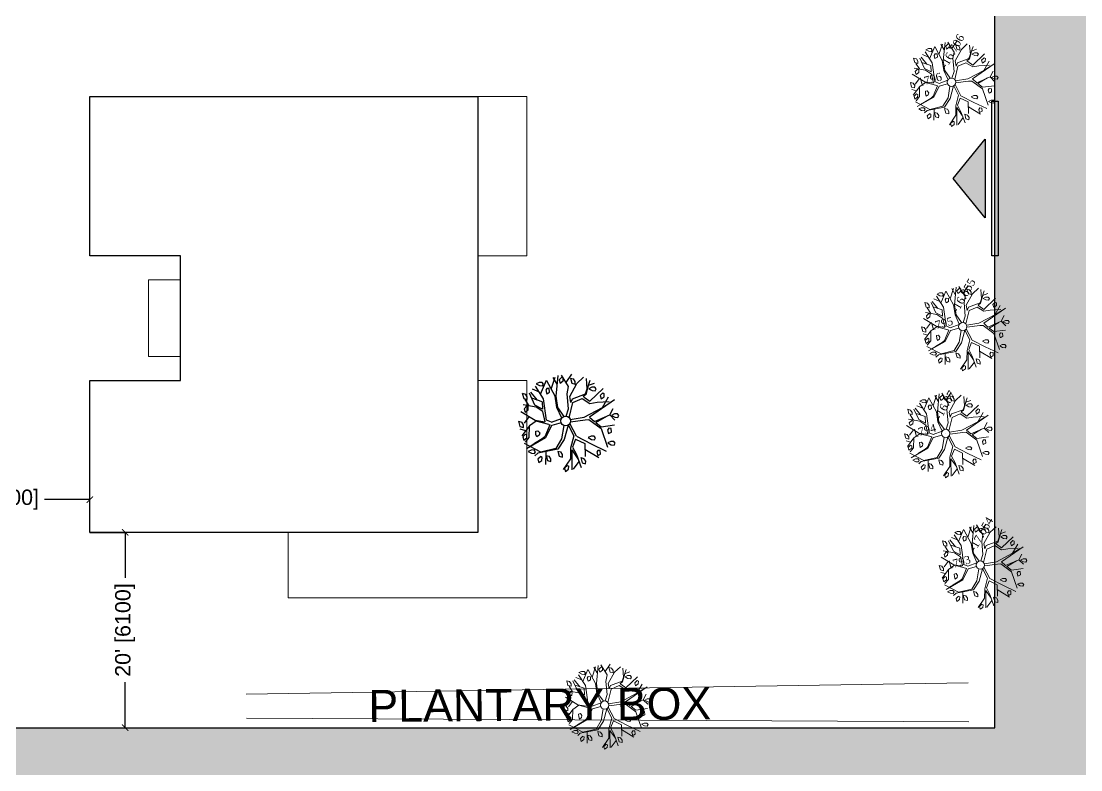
# Model space of a CAD drawing. Header units: millimetres. Extents: x -176651 to 388869, y -469666 to 486614.
# Drawn here: x 177069 to 210177, y 118185 to 141572 of the extents above; entities that cross this region are included whole.
import ezdxf
from ezdxf.enums import TextEntityAlignment as Align

# ---------------------------------------------------------------- set-up
doc = ezdxf.new("R2010")
doc.units = ezdxf.units.MM
doc.header["$PDMODE"] = 35
doc.header["$PDSIZE"] = 0.1
doc.linetypes.add('HIDDEN', pattern=[9.525, 6.35, -3.175])
doc.layers.get('Defpoints').update_dxf_attribs({"color": 252})
doc.layers.add('A- FURNITURE', color=252, linetype='Continuous', lineweight=0)
for name, color, linetype in [('ad-Dimension', 8, 'Continuous'), ('ad-Entrance Point', 4, 'Continuous'), ('ad-Plinth', 8, 'Continuous'), ('ad-Plot Boundary', 8, 'Continuous'), ('ad-Road', 8, 'Continuous'), ('ad-Road Hatch', 8, 'Continuous'), ('ad-Verandah', 8, 'Continuous'), ('CAY', 94, 'Continuous'), ('Points', 7, 'Continuous'), ('Points-ELV', 6, 'Continuous'), ('Points-NUM', 4, 'Continuous'), ('Points-TXT', 3, 'Continuous')]:
    doc.layers.add(name, color=color, linetype=linetype)
doc.styles.add('ROMANS', font='times.ttf')
doc.styles.get("Standard").update_dxf_attribs({"font": 'arial.ttf'})
doc.dimstyles.new('Copy of A-100-DIM-INT (MM-FT)', dxfattribs={"dimscale": 500, "dimtxt": 2.4, "dimasz": 1, "dimexe": 0, "dimexo": 0, "dimgap": 1, "dimtad": 0, "dimdec": 0, "dimlfac": 0.03937, "dimdsep": 46, "dimlunit": 3, "dimtxsty": 'Standard', "dimblk": 'ARCHTICK', "dimcen": 0.025, "dimclrd": 256, "dimclre": 256, "dimclrt": 256, "dimazin": 2, "dimtfac": 1, "dimtdec": 0, "dimtix": 1, "dimtmove": 2, "dimatfit": 3, "dimldrblk": 'ARCHTICK', "dimfxl": 1, "dimtolj": 1, "dimtzin": 0, "dimarcsym": 0})

# ---------------------------------------------------------------- blocks, each defined once
blk = doc.blocks.new('A$C4fb60e89')
at = {"layer": 'ad-Road Hatch', "ltscale": 5, "transparency": 33554687}
h = blk.add_hatch(dxfattribs=at)
h.set_pattern_fill('AR-HBONE', color=256, scale=15)
h.set_pattern_definition([(45, (-193247.7, -428758.8), (0, 2155.2615), [4572, -1524]), (135, (-192170.1, -427681.1), (2e-13, 2155.2615), [4572, -1524])])
h.paths.add_polyline_path([(175594, -250241), (169178, -249341), (167473, -249057), (167473, -138694), (101313, -138694), (101313, -199954), (101308, -237995), (101040, -268291), (101008, -280968), (101066, -293684), (101243, -311127), (100910, -319344), (100949, -333937), (100669, -366960), (100727, -390983), (100669, -404586), (100538, -420418), (100467, -428759), (92426, -427265), (92163, -427209), (92163, -321454), (24803, -321454), (24803, -412961), (15653, -411029), (15654, -321452), (-19535, -321452), (-34427, -319477), (-65207, -315395), (-171770, -301268), (-185854, -298333), (-193248, -296832), (-193244, -292908), (-191914, -285219), (-191839, -284679), (-183397, -286393), (-169723, -289243), (-53141, -304698), (-18730, -309262), (15653, -309262), (15653, 703), (24803, 1115), (24803, -129544), (92163, -129544), (92163, 15133), (101313, 17713), (101313, -129544), (167473, -129544), (167473, 35552), (175738, 37855), (175849, 28595), (175836, 25947), (175777, 14040), (175855, 2316), (175660, -18036), (175731, -34039), (175718, -46839), (175673, -63402), (175816, -82072), (175542, -106356), (175490, -124641), (175575, -145019), (175731, -168892), (175797, -181269), (175797, -192667), (175744, -208200), (175829, -223277), (175888, -234871)])
h.paths.add_polyline_path([(24803, -309264), (92163, -309264), (92163, -138694), (24803, -138694)], flags=16)
at = {"layer": 'ad-Road', "ltscale": 5}
blk.add_lwpolyline([(-183397, -286393), (-169723, -289243), (-53141, -304698), (-18730, -309262), (15653, -309262), (15653, 703)], dxfattribs=at)
blk = doc.blocks.new('zw$A88E')
at = {"layer": 'ad-Plot Boundary', "ltscale": 5}
blk.add_lwpolyline([(-194468, -347117), (-160084, -347117), (-160084, -314067), (-194444, -314067)], close=True, dxfattribs=at)
blk = doc.blocks.new('_ArchTick')
at = {"color": 0, "linetype": 'ByBlock', "const_width": 0.15}
blk.add_lwpolyline([(-0.5, -0.5), (0.5, 0.5)], dxfattribs=at)
blk = doc.blocks.new('*D16')
at = {"layer": 'ad-Dimension', "lineweight": -2, "transparency": 16777216}
for p, q in [((0, 0), (1103, 0)), ((1103, 0), (1103, -1419)), ((1103, -6100), (1103, -4681)), ((0, -6100), (1103, -6100))]:
    blk.add_line(p, q, dxfattribs=at)
at = {"layer": 'Defpoints', "color": 0, "ltscale": 5, "transparency": 16777216}
for p in [(0, 0), (0, -6100), (1103, -6100)]:
    blk.add_point(p, dxfattribs=at)
at = {"layer": 'ad-Dimension', "lineweight": -2, "ltscale": 5, "transparency": 16777216, "xscale": 200, "yscale": 200, "zscale": 200}
for p, rotation in [((1103, 0), 90), ((1103, -6100), 270)]:
    blk.add_blockref('_ArchTick', p, dxfattribs=dict(at, rotation=rotation))
at = {"layer": 'ad-Dimension', "ltscale": 5, "transparency": 16777216, "insert": (1103, -3050), "char_height": 480, "attachment_point": 5, "rotation": 90}
blk.add_mtext("\\A1;20' [6100]", dxfattribs=at)
blk = doc.blocks.new('*D17')
at = {"layer": 'ad-Dimension', "linetype": 'HIDDEN', "lineweight": -2, "transparency": 16777216}
blk.add_line((-6100, -6), (-6100, 1026), dxfattribs=at)
at = {"layer": 'ad-Dimension', "lineweight": -2, "transparency": 16777216}
for p, q in [((-6100, 1026), (-4681, 1026)), ((0, 1026), (-1419, 1026)), ((0, 0), (0, 1026))]:
    blk.add_line(p, q, dxfattribs=at)
at = {"layer": 'Defpoints', "color": 0, "ltscale": 5, "transparency": 16777216}
for p in [(-6100, 1026), (-6100, -6), (0, 0)]:
    blk.add_point(p, dxfattribs=at)
at = {"layer": 'ad-Dimension', "lineweight": -2, "ltscale": 5, "transparency": 16777216, "xscale": 200, "yscale": 200, "zscale": 200, "rotation": 180}
blk.add_blockref('_ArchTick', (-6100, 1026), dxfattribs=at)
at = {"layer": 'ad-Dimension', "lineweight": -2, "ltscale": 5, "transparency": 16777216, "xscale": 200, "yscale": 200, "zscale": 200}
blk.add_blockref('_ArchTick', (0, 1026), dxfattribs=at)
at = {"layer": 'ad-Dimension', "ltscale": 5, "transparency": 16777216, "insert": (-3050, 1026), "char_height": 480, "attachment_point": 5}
blk.add_mtext("\\A1;20' [6100]", dxfattribs=at)
blk = doc.blocks.new('ERFWEF')
at = {"color": 219, "linetype": 'Continuous', "true_color": 0x642165}
for p, q in [((260796.013, 1945739.602), (260796.202, 1945739.889)), ((260796.09, 1945739.382), (260796.294, 1945739.908)), ((260796.204, 1945739.695), (260796.149, 1945739.895)), ((260796.487, 1945739.548), (260796.379, 1945739.903)), ((260795.22, 1945739.7), (260795.218, 1945739.554)), ((260795.218, 1945739.554), (260795.303, 1945739.505)), ((260795.22, 1945739.7), (260795.296, 1945739.656)), ((260795.324, 1945739.573), (260795.296, 1945739.656)), ((260795.303, 1945739.505), (260795.324, 1945739.573)), ((260795.465, 1945739.298), (260795.405, 1945739.649)), ((260795.567, 1945739.414), (260795.45, 1945739.67)), ((260795.678, 1945739.608), (260795.52, 1945739.734)), ((260795.743, 1945739.406), (260795.621, 1945739.793)), ((260795.741, 1945739.867), (260795.655, 1945739.85)), ((260795.655, 1945739.85), (260795.728, 1945739.781)), ((260795.695, 1945739.551), (260795.948, 1945739.873)), ((260795.728, 1945739.781), (260795.805, 1945739.749)), ((260795.823, 1945739.846), (260795.741, 1945739.867)), ((260795.805, 1945739.749), (260795.848, 1945739.791)), ((260795.848, 1945739.791), (260795.823, 1945739.846)), ((260795.901, 1945739.654), (260795.857, 1945739.612)), ((260795.857, 1945739.612), (260795.859, 1945739.517)), ((260795.963, 1945739.631), (260795.901, 1945739.654)), ((260795.945, 1945739.534), (260795.963, 1945739.631)), ((260796.061, 1945739.39), (260795.955, 1945739.855)), ((260796.378, 1945739.844), (260796.284, 1945739.793)), ((260796.284, 1945739.793), (260796.286, 1945739.698)), ((260796.286, 1945739.698), (260796.383, 1945739.735)), ((260796.378, 1945739.844), (260796.41, 1945739.814)), ((260796.383, 1945739.735), (260796.41, 1945739.814)), ((260796.447, 1945739.279), (260796.731, 1945739.57)), ((260796.45, 1945739.671), (260796.665, 1945739.854)), ((260796.597, 1945739.758), (260796.596, 1945739.612)), ((260796.596, 1945739.612), (260796.68, 1945739.563)), ((260796.597, 1945739.758), (260796.674, 1945739.714)), ((260796.701, 1945739.631), (260796.674, 1945739.714)), ((260796.68, 1945739.563), (260796.701, 1945739.631)), ((260796.731, 1945739.57), (260796.95, 1945739.689)), ((260796.884, 1945739.235), (260797.107, 1945739.562)), ((260796.96, 1945739.347), (260797.014, 1945739.629)), ((260795.361, 1945738.89), (260795.044, 1945739.227)), ((260795.249, 1945739.334), (260795.155, 1945739.283)), ((260795.155, 1945739.283), (260795.157, 1945739.188)), ((260795.157, 1945739.188), (260795.254, 1945739.225)), ((260795.482, 1945739.241), (260795.158, 1945739.395)), ((260795.307, 1945739.324), (260795.246, 1945739.519)), ((260795.249, 1945739.334), (260795.281, 1945739.303)), ((260795.254, 1945739.225), (260795.281, 1945739.303)), ((260795.679, 1945739.339), (260795.436, 1945739.503)), ((260795.638, 1945739.139), (260795.465, 1945739.298)), ((260795.632, 1945739.072), (260795.482, 1945739.241)), ((260795.679, 1945739.339), (260795.638, 1945739.139)), ((260795.667, 1945738.818), (260795.743, 1945739.406)), ((260795.859, 1945739.517), (260795.879, 1945739.519)), ((260795.879, 1945739.519), (260795.945, 1945739.534)), ((260796.028, 1945739.079), (260796.061, 1945739.39)), ((260796.057, 1945739.07), (260796.09, 1945739.382)), ((260796.328, 1945738.961), (260796.398, 1945739.366)), ((260796.398, 1945739.366), (260796.487, 1945739.548)), ((260796.432, 1945739.111), (260796.447, 1945739.279)), ((260796.5, 1945739.201), (260796.884, 1945739.235)), ((260796.803, 1945739.185), (260796.895, 1945739.22)), ((260796.895, 1945739.22), (260797.022, 1945739.435)), ((260796.945, 1945739.007), (260797.386, 1945739.246)), ((260797.094, 1945739.363), (260797.008, 1945739.345)), ((260797.008, 1945739.345), (260797.082, 1945739.276)), ((260797.019, 1945739.438), (260797.193, 1945739.454)), ((260797.082, 1945739.276), (260797.158, 1945739.245)), ((260797.177, 1945739.341), (260797.094, 1945739.363)), ((260797.158, 1945739.245), (260797.202, 1945739.287)), ((260797.202, 1945739.287), (260797.177, 1945739.341)), ((260794.921, 1945738.99), (260794.919, 1945738.843)), ((260794.921, 1945738.99), (260794.997, 1945738.945)), ((260795.025, 1945738.862), (260794.997, 1945738.945)), ((260795.226, 1945739.033), (260795.055, 1945738.904)), ((260795.611, 1945738.78), (260795.361, 1945738.89)), ((260795.616, 1945738.789), (260795.632, 1945739.072)), ((260796.08, 1945738.763), (260796.028, 1945739.079)), ((260796.159, 1945738.792), (260796.057, 1945739.07)), ((260796.212, 1945738.783), (260796.328, 1945738.961)), ((260796.283, 1945738.715), (260796.487, 1945739.091)), ((260796.432, 1945739.111), (260796.5, 1945739.201)), ((260796.487, 1945739.091), (260796.759, 1945739.133)), ((260796.759, 1945739.133), (260796.93, 1945738.949)), ((260796.822, 1945739.159), (260796.803, 1945739.185)), ((260796.824, 1945739.158), (260796.945, 1945739.007)), ((260796.93, 1945738.949), (260797.126, 1945738.929)), ((260797.126, 1945738.929), (260797.447, 1945738.863)), ((260797.232, 1945738.752), (260797.469, 1945738.989)), ((260797.347, 1945739.134), (260797.253, 1945739.083)), ((260797.253, 1945739.083), (260797.255, 1945738.988)), ((260797.255, 1945738.988), (260797.352, 1945739.025)), ((260797.347, 1945739.134), (260797.379, 1945739.103)), ((260797.352, 1945739.025), (260797.379, 1945739.103)), ((260795.171, 1945738.79), (260794.902, 1945738.583)), ((260795.04, 1945738.69), (260794.909, 1945738.766)), ((260794.919, 1945738.843), (260795.004, 1945738.794)), ((260795.012, 1945738.6), (260794.919, 1945738.549)), ((260795.004, 1945738.794), (260795.025, 1945738.862)), ((260795.012, 1945738.6), (260795.044, 1945738.57)), ((260795.018, 1945738.492), (260795.044, 1945738.57)), ((260795.165, 1945738.788), (260795.08, 1945738.491)), ((260795.381, 1945738.867), (260795.171, 1945738.79)), ((260795.284, 1945738.521), (260795.302, 1945738.604)), ((260795.302, 1945738.604), (260795.36, 1945738.602)), ((260795.36, 1945738.602), (260795.392, 1945738.531)), ((260795.691, 1945738.687), (260795.381, 1945738.867)), ((260795.717, 1945738.672), (260795.498, 1945738.394)), ((260795.763, 1945738.646), (260795.509, 1945738.36)), ((260795.78, 1945738.729), (260795.667, 1945738.818)), ((260795.691, 1945738.688), (260795.717, 1945738.672)), ((260795.763, 1945738.645), (260795.764, 1945738.644)), ((260796.033, 1945738.646), (260795.764, 1945738.644)), ((260795.78, 1945738.729), (260796.074, 1945738.757)), ((260796.084, 1945738.557), (260795.931, 1945738.22)), ((260796.336, 1945738.18), (260796.252, 1945738.566)), ((260796.282, 1945738.608), (260796.687, 1945738.554)), ((260796.294, 1945738.669), (260796.68, 1945738.628)), ((260796.68, 1945738.628), (260797.232, 1945738.752)), ((260797.6, 1945738.867), (260796.824, 1945738.591)), ((260796.824, 1945738.591), (260796.92, 1945738.442)), ((260797.232, 1945738.752), (260797.495, 1945738.834)), ((260797.371, 1945738.507), (260797.505, 1945738.652)), ((260794.919, 1945738.549), (260794.92, 1945738.454)), ((260794.92, 1945738.454), (260795.018, 1945738.492)), ((260795.286, 1945738.021), (260794.921, 1945738.361)), ((260795.509, 1945738.36), (260794.929, 1945738.21)), ((260795.08, 1945738.491), (260794.942, 1945738.396)), ((260795.19, 1945738.286), (260795.048, 1945738.245)), ((260795.418, 1945738.354), (260795.185, 1945738.286)), ((260795.285, 1945738.447), (260795.284, 1945738.521)), ((260795.361, 1945738.476), (260795.285, 1945738.447)), ((260795.392, 1945738.531), (260795.361, 1945738.476)), ((260795.498, 1945738.394), (260795.418, 1945738.354)), ((260796.197, 1945738.535), (260795.993, 1945738.184)), ((260796.203, 1945738.537), (260796.272, 1945738.209)), ((260796.687, 1945738.554), (260796.789, 1945738.53)), ((260796.789, 1945738.53), (260797.047, 1945738.204)), ((260796.92, 1945738.442), (260797.371, 1945738.507)), ((260796.947, 1945738.403), (260797.284, 1945738.495)), ((260796.947, 1945738.403), (260797.06, 1945738.255)), ((260797.06, 1945738.255), (260797.428, 1945738.205)), ((260797.371, 1945738.507), (260797.469, 1945738.334)), ((260797.5, 1945738.497), (260797.414, 1945738.48)), ((260797.414, 1945738.48), (260797.488, 1945738.411)), ((260797.488, 1945738.411), (260797.564, 1945738.379)), ((260797.582, 1945738.476), (260797.5, 1945738.497)), ((260797.564, 1945738.379), (260797.607, 1945738.421)), ((260797.607, 1945738.421), (260797.582, 1945738.476)), ((260795.042, 1945738.142), (260794.956, 1945738.125)), ((260794.956, 1945738.125), (260795.03, 1945738.056)), ((260795.03, 1945738.056), (260795.106, 1945738.025)), ((260795.124, 1945738.121), (260795.042, 1945738.142)), ((260795.199, 1945738.013), (260795.103, 1945737.963)), ((260795.106, 1945738.025), (260795.149, 1945738.067)), ((260795.149, 1945738.067), (260795.124, 1945738.121)), ((260795.239, 1945737.894), (260795.155, 1945737.849)), ((260795.754, 1945737.971), (260795.199, 1945738.013)), ((260795.281, 1945737.87), (260795.244, 1945737.904)), ((260795.709, 1945738.009), (260795.286, 1945738.021)), ((260795.418, 1945737.991), (260795.324, 1945737.659)), ((260795.401, 1945737.894), (260795.399, 1945737.747)), ((260795.401, 1945737.894), (260795.477, 1945737.849)), ((260795.931, 1945738.22), (260795.709, 1945738.009)), ((260795.741, 1945737.924), (260795.739, 1945737.778)), ((260795.741, 1945737.924), (260795.817, 1945737.88)), ((260795.993, 1945738.184), (260795.754, 1945737.971)), ((260796.099, 1945737.911), (260796.019, 1945737.63)), ((260796.272, 1945738.209), (260796.099, 1945737.911)), ((260796.298, 1945738.112), (260796.157, 1945737.925)), ((260796.157, 1945737.925), (260796.206, 1945737.697)), ((260796.298, 1945738.112), (260796.508, 1945737.932)), ((260796.336, 1945738.18), (260796.672, 1945737.872)), ((260796.508, 1945737.932), (260796.422, 1945737.584)), ((260796.726, 1945738.076), (260796.64, 1945738.059)), ((260796.64, 1945738.059), (260796.713, 1945737.989)), ((260796.713, 1945737.989), (260796.79, 1945737.958)), ((260796.808, 1945738.055), (260796.726, 1945738.076)), ((260796.79, 1945737.958), (260796.833, 1945738)), ((260796.833, 1945738), (260796.808, 1945738.055)), ((260797.047, 1945738.204), (260797.083, 1945737.668)), ((260797.248, 1945738.161), (260797.205, 1945738.119)), ((260797.205, 1945738.119), (260797.207, 1945738.024)), ((260797.207, 1945738.024), (260797.227, 1945738.026)), ((260797.227, 1945738.026), (260797.292, 1945738.042)), ((260797.311, 1945738.138), (260797.248, 1945738.161)), ((260797.292, 1945738.042), (260797.311, 1945738.138)), ((260795.155, 1945737.849), (260795.157, 1945737.754)), ((260795.157, 1945737.754), (260795.254, 1945737.791)), ((260795.254, 1945737.791), (260795.281, 1945737.87)), ((260795.399, 1945737.747), (260795.484, 1945737.698)), ((260795.505, 1945737.766), (260795.477, 1945737.849)), ((260795.484, 1945737.698), (260795.505, 1945737.766)), ((260795.739, 1945737.778), (260795.824, 1945737.729)), ((260796.019, 1945737.63), (260795.752, 1945737.399)), ((260795.844, 1945737.797), (260795.817, 1945737.88)), ((260795.824, 1945737.729), (260795.844, 1945737.797)), ((260796.116, 1945737.855), (260795.975, 1945737.328)), ((260796.116, 1945737.855), (260796.217, 1945737.574)), ((260796.206, 1945737.697), (260796.239, 1945737.326)), ((260796.301, 1945737.586), (260796.299, 1945737.439)), ((260796.301, 1945737.586), (260796.377, 1945737.541)), ((260796.471, 1945737.782), (260796.779, 1945737.458)), ((260796.672, 1945737.872), (260797.014, 1945737.579)), ((260796.803, 1945737.656), (260796.76, 1945737.614)), ((260796.76, 1945737.614), (260796.762, 1945737.519)), ((260796.866, 1945737.633), (260796.803, 1945737.656)), ((260796.847, 1945737.536), (260796.866, 1945737.633)), ((260797.207, 1945737.796), (260797.121, 1945737.779)), ((260797.121, 1945737.779), (260797.194, 1945737.71)), ((260797.194, 1945737.71), (260797.271, 1945737.679)), ((260797.289, 1945737.775), (260797.207, 1945737.796)), ((260797.271, 1945737.679), (260797.314, 1945737.721)), ((260797.314, 1945737.721), (260797.289, 1945737.775)), ((260795.891, 1945737.474), (260795.797, 1945737.422)), ((260795.797, 1945737.422), (260795.799, 1945737.328)), ((260795.799, 1945737.328), (260795.896, 1945737.365)), ((260795.891, 1945737.474), (260795.923, 1945737.443)), ((260795.896, 1945737.365), (260795.923, 1945737.443)), ((260796.224, 1945737.499), (260796.015, 1945737.339)), ((260796.299, 1945737.439), (260796.384, 1945737.39)), ((260796.405, 1945737.458), (260796.377, 1945737.541)), ((260796.384, 1945737.39), (260796.405, 1945737.458)), ((260796.762, 1945737.519), (260796.782, 1945737.521)), ((260796.782, 1945737.521), (260796.847, 1945737.536))]:
    blk.add_line(p, q, dxfattribs=at)
blk.add_circle((260796.163, 1945738.661), 0.131, dxfattribs=at)
blk = doc.blocks.new('POINTS')
at = {"layer": 'Points'}
blk.add_line((0, 0), (0, 0), dxfattribs=at)
blk.add_point((0, 0), dxfattribs=at)
at = {"layer": 'Points-ELV', "style": 'ROMANS'}
blk.add_attdef('ELEV', text='', height=1, rotation=45, dxfattribs=at).set_placement((0, 0), align=Align.BOTTOM_LEFT)
at = {"layer": 'Points-NUM', "style": 'ROMANS'}
blk.add_attdef('PTNUM', text='', height=1, dxfattribs=at).set_placement((0, 0), align=Align.BOTTOM_RIGHT)
at = {"layer": 'Points-TXT', "style": 'ROMANS'}
blk.add_attdef('DESC', text='', height=1, dxfattribs=at).set_placement((0, 0), align=Align.BOTTOM_RIGHT)
blk = doc.blocks.new('QRFQ')
at = {"layer": 'CAY', "color": 30, "true_color": 0xf26722}
for p, q in [((260795.922, 1945731.201, 129.914), (260795.782, 1945731.644, 129.914)), ((260795.919, 1945731.729, 129.914), (260795.821, 1945731.709, 129.914)), ((260795.821, 1945731.709, 129.914), (260795.905, 1945731.63, 129.914)), ((260795.867, 1945731.367, 129.914), (260796.156, 1945731.735, 129.914)), ((260795.905, 1945731.63, 129.914), (260795.992, 1945731.594, 129.914)), ((260796.013, 1945731.704, 129.914), (260795.919, 1945731.729, 129.914)), ((260795.992, 1945731.594, 129.914), (260796.042, 1945731.642, 129.914)), ((260796.042, 1945731.642, 129.914), (260796.013, 1945731.704, 129.914)), ((260796.285, 1945731.184, 129.914), (260796.164, 1945731.715, 129.914)), ((260796.23, 1945731.426, 129.914), (260796.447, 1945731.753, 129.914)), ((260796.318, 1945731.174, 129.914), (260796.551, 1945731.776, 129.914)), ((260796.448, 1945731.531, 129.914), (260796.386, 1945731.761, 129.914)), ((260796.647, 1945731.702, 129.914), (260796.54, 1945731.643, 129.914)), ((260796.54, 1945731.643, 129.914), (260796.542, 1945731.535, 129.914)), ((260796.647, 1945731.702, 129.914), (260796.684, 1945731.667, 129.914)), ((260796.772, 1945731.364, 129.914), (260796.649, 1945731.77, 129.914)), ((260796.653, 1945731.578, 129.914), (260796.684, 1945731.667, 129.914)), ((260796.729, 1945731.504, 129.914), (260796.976, 1945731.714, 129.914)), ((260796.898, 1945731.604, 129.914), (260796.896, 1945731.437, 129.914)), ((260796.898, 1945731.604, 129.914), (260796.985, 1945731.553, 129.914)), ((260795.323, 1945731.538, 129.914), (260795.321, 1945731.371, 129.914)), ((260795.321, 1945731.371, 129.914), (260795.419, 1945731.314, 129.914)), ((260795.323, 1945731.538, 129.914), (260795.411, 1945731.487, 129.914)), ((260795.423, 1945731.108, 129.914), (260795.354, 1945731.33, 129.914)), ((260795.442, 1945731.392, 129.914), (260795.411, 1945731.487, 129.914)), ((260795.419, 1945731.314, 129.914), (260795.442, 1945731.392, 129.914)), ((260795.604, 1945731.078, 129.914), (260795.535, 1945731.48, 129.914)), ((260795.848, 1945731.124, 129.914), (260795.57, 1945731.312, 129.914)), ((260795.72, 1945731.211, 129.914), (260795.586, 1945731.503, 129.914)), ((260795.847, 1945731.432, 129.914), (260795.667, 1945731.577, 129.914)), ((260796.102, 1945731.485, 129.914), (260796.052, 1945731.437, 129.914)), ((260796.052, 1945731.437, 129.914), (260796.054, 1945731.328, 129.914)), ((260796.054, 1945731.328, 129.914), (260796.077, 1945731.33, 129.914)), ((260796.077, 1945731.33, 129.914), (260796.152, 1945731.348, 129.914)), ((260796.173, 1945731.458, 129.914), (260796.102, 1945731.485, 129.914)), ((260796.152, 1945731.348, 129.914), (260796.173, 1945731.458, 129.914)), ((260796.542, 1945731.535, 129.914), (260796.653, 1945731.578, 129.914)), ((260796.67, 1945731.155, 129.914), (260796.772, 1945731.364, 129.914)), ((260796.726, 1945731.056, 129.914), (260797.052, 1945731.389, 129.914)), ((260796.896, 1945731.437, 129.914), (260796.993, 1945731.38, 129.914)), ((260797.017, 1945731.459, 129.914), (260796.985, 1945731.553, 129.914)), ((260796.993, 1945731.38, 129.914), (260797.017, 1945731.459, 129.914)), ((260797.052, 1945731.389, 129.914), (260797.301, 1945731.525, 129.914)), ((260797.226, 1945731.006, 129.914), (260797.481, 1945731.38, 129.914)), ((260797.313, 1945731.133, 129.914), (260797.374, 1945731.456, 129.914)), ((260795.485, 1945730.612, 129.914), (260795.122, 1945730.996, 129.914)), ((260795.356, 1945731.119, 129.914), (260795.249, 1945731.06, 129.914)), ((260795.249, 1945731.06, 129.914), (260795.251, 1945730.952, 129.914)), ((260795.251, 1945730.952, 129.914), (260795.363, 1945730.994, 129.914)), ((260795.623, 1945731.013, 129.914), (260795.252, 1945731.188, 129.914)), ((260795.356, 1945731.119, 129.914), (260795.393, 1945731.084, 129.914)), ((260795.363, 1945730.994, 129.914), (260795.393, 1945731.084, 129.914)), ((260795.801, 1945730.896, 129.914), (260795.604, 1945731.078, 129.914)), ((260795.795, 1945730.82, 129.914), (260795.623, 1945731.013, 129.914)), ((260795.848, 1945731.124, 129.914), (260795.801, 1945730.896, 129.914)), ((260795.834, 1945730.529, 129.914), (260795.922, 1945731.201, 129.914)), ((260796.248, 1945730.828, 129.914), (260796.285, 1945731.184, 129.914)), ((260796.281, 1945730.818, 129.914), (260796.318, 1945731.174, 129.914)), ((260796.591, 1945730.693, 129.914), (260796.67, 1945731.155, 129.914)), ((260796.709, 1945730.865, 129.914), (260796.726, 1945731.056, 129.914)), ((260796.709, 1945730.865, 129.914), (260796.787, 1945730.966, 129.914)), ((260796.787, 1945730.966, 129.914), (260797.226, 1945731.006, 129.914)), ((260797.134, 1945730.949, 129.914), (260797.239, 1945730.989, 129.914)), ((260797.156, 1945730.919, 129.914), (260797.134, 1945730.949, 129.914)), ((260797.239, 1945730.989, 129.914), (260797.384, 1945731.234, 129.914)), ((260797.295, 1945730.745, 129.914), (260797.8, 1945731.019, 129.914)), ((260797.466, 1945731.152, 129.914), (260797.368, 1945731.132, 129.914)), ((260797.368, 1945731.132, 129.914), (260797.452, 1945731.053, 129.914)), ((260797.38, 1945731.238, 129.914), (260797.58, 1945731.256, 129.914)), ((260797.452, 1945731.053, 129.914), (260797.54, 1945731.017, 129.914)), ((260797.56, 1945731.128, 129.914), (260797.466, 1945731.152, 129.914)), ((260797.54, 1945731.017, 129.914), (260797.589, 1945731.065, 129.914)), ((260797.589, 1945731.065, 129.914), (260797.56, 1945731.128, 129.914)), ((260794.981, 1945730.726, 129.914), (260794.98, 1945730.558, 129.914)), ((260794.981, 1945730.726, 129.914), (260795.069, 1945730.675, 129.914)), ((260795.1, 1945730.58, 129.914), (260795.069, 1945730.675, 129.914)), ((260795.331, 1945730.775, 129.914), (260795.135, 1945730.628, 129.914)), ((260795.771, 1945730.486, 129.914), (260795.485, 1945730.612, 129.914)), ((260795.777, 1945730.496, 129.914), (260795.795, 1945730.82, 129.914)), ((260796.306, 1945730.466, 129.914), (260796.248, 1945730.828, 129.914)), ((260796.397, 1945730.5, 129.914), (260796.281, 1945730.818, 129.914)), ((260796.457, 1945730.489, 129.914), (260796.591, 1945730.693, 129.914)), ((260796.538, 1945730.411, 129.914), (260796.772, 1945730.842, 129.914)), ((260796.772, 1945730.842, 129.914), (260797.083, 1945730.889, 129.914)), ((260797.083, 1945730.889, 129.914), (260797.278, 1945730.679, 129.914)), ((260797.157, 1945730.918, 129.914), (260797.295, 1945730.745, 129.914)), ((260797.278, 1945730.679, 129.914), (260797.503, 1945730.656, 129.914)), ((260797.503, 1945730.656, 129.914), (260797.87, 1945730.58, 129.914)), ((260797.624, 1945730.454, 129.914), (260797.895, 1945730.725, 129.914)), ((260797.755, 1945730.89, 129.914), (260797.648, 1945730.832, 129.914)), ((260797.648, 1945730.832, 129.914), (260797.65, 1945730.723, 129.914)), ((260797.65, 1945730.723, 129.914), (260797.761, 1945730.766, 129.914)), ((260797.755, 1945730.89, 129.914), (260797.792, 1945730.855, 129.914)), ((260797.761, 1945730.766, 129.914), (260797.792, 1945730.855, 129.914)), ((260795.267, 1945730.497, 129.914), (260794.959, 1945730.261, 129.914)), ((260795.118, 1945730.383, 129.914), (260794.968, 1945730.47, 129.914)), ((260795.086, 1945730.28, 129.914), (260794.979, 1945730.222, 129.914)), ((260794.98, 1945730.558, 129.914), (260795.077, 1945730.502, 129.914)), ((260795.077, 1945730.502, 129.914), (260795.1, 1945730.58, 129.914)), ((260795.086, 1945730.28, 129.914), (260795.122, 1945730.245, 129.914)), ((260795.26, 1945730.495, 129.914), (260795.163, 1945730.156, 129.914)), ((260795.507, 1945730.585, 129.914), (260795.267, 1945730.497, 129.914)), ((260795.396, 1945730.189, 129.914), (260795.418, 1945730.284, 129.914)), ((260795.418, 1945730.284, 129.914), (260795.483, 1945730.282, 129.914)), ((260795.483, 1945730.282, 129.914), (260795.521, 1945730.2, 129.914)), ((260795.862, 1945730.379, 129.914), (260795.507, 1945730.585, 129.914)), ((260795.892, 1945730.363, 129.914), (260795.642, 1945730.044, 129.914)), ((260795.945, 1945730.332, 129.914), (260795.654, 1945730.005, 129.914)), ((260795.964, 1945730.427, 129.914), (260795.834, 1945730.529, 129.914)), ((260795.862, 1945730.38, 129.914), (260795.892, 1945730.363, 129.914)), ((260795.944, 1945730.331, 129.914), (260795.946, 1945730.331, 129.914)), ((260796.253, 1945730.333, 129.914), (260795.946, 1945730.331, 129.914)), ((260795.964, 1945730.427, 129.914), (260796.299, 1945730.459, 129.914)), ((260796.538, 1945730.288, 129.914), (260797.001, 1945730.227, 129.914)), ((260796.551, 1945730.359, 129.914), (260796.993, 1945730.311, 129.914)), ((260796.993, 1945730.311, 129.914), (260797.624, 1945730.454, 129.914)), ((260798.044, 1945730.585, 129.914), (260797.158, 1945730.269, 129.914)), ((260797.624, 1945730.454, 129.914), (260797.924, 1945730.547, 129.914)), ((260797.783, 1945730.174, 129.914), (260797.936, 1945730.34, 129.914)), ((260794.979, 1945730.222, 129.914), (260794.981, 1945730.113, 129.914)), ((260794.981, 1945730.113, 129.914), (260795.092, 1945730.156, 129.914)), ((260795.399, 1945729.617, 129.914), (260794.982, 1945730.007, 129.914)), ((260795.654, 1945730.005, 129.914), (260794.991, 1945729.834, 129.914)), ((260795.163, 1945730.156, 129.914), (260795.005, 1945730.047, 129.914)), ((260795.092, 1945730.156, 129.914), (260795.122, 1945730.245, 129.914)), ((260795.55, 1945729.998, 129.914), (260795.283, 1945729.921, 129.914)), ((260795.398, 1945730.105, 129.914), (260795.396, 1945730.189, 129.914)), ((260795.484, 1945730.138, 129.914), (260795.398, 1945730.105, 129.914)), ((260795.521, 1945730.2, 129.914), (260795.484, 1945730.138, 129.914)), ((260795.642, 1945730.044, 129.914), (260795.55, 1945729.998, 129.914)), ((260796.311, 1945730.231, 129.914), (260796.136, 1945729.845, 129.914)), ((260796.44, 1945730.205, 129.914), (260796.207, 1945729.804, 129.914)), ((260796.447, 1945730.207, 129.914), (260796.526, 1945729.833, 129.914)), ((260796.6, 1945729.8, 129.914), (260796.504, 1945730.241, 129.914)), ((260797.001, 1945730.227, 129.914), (260797.117, 1945730.199, 129.914)), ((260797.117, 1945730.199, 129.914), (260797.412, 1945729.827, 129.914)), ((260797.158, 1945730.269, 129.914), (260797.267, 1945730.099, 129.914)), ((260797.267, 1945730.099, 129.914), (260797.783, 1945730.174, 129.914)), ((260797.298, 1945730.054, 129.914), (260797.684, 1945730.159, 129.914)), ((260797.298, 1945730.054, 129.914), (260797.427, 1945729.886, 129.914)), ((260797.783, 1945730.174, 129.914), (260797.895, 1945729.975, 129.914)), ((260797.93, 1945730.162, 129.914), (260797.832, 1945730.142, 129.914)), ((260797.832, 1945730.142, 129.914), (260797.916, 1945730.063, 129.914)), ((260797.916, 1945730.063, 129.914), (260798.004, 1945730.028, 129.914)), ((260798.024, 1945730.138, 129.914), (260797.93, 1945730.162, 129.914)), ((260798.004, 1945730.028, 129.914), (260798.053, 1945730.076, 129.914)), ((260798.053, 1945730.076, 129.914), (260798.024, 1945730.138, 129.914)), ((260795.12, 1945729.757, 129.914), (260795.022, 1945729.737, 129.914)), ((260795.022, 1945729.737, 129.914), (260795.106, 1945729.658, 129.914)), ((260795.106, 1945729.658, 129.914), (260795.193, 1945729.622, 129.914)), ((260795.214, 1945729.733, 129.914), (260795.12, 1945729.757, 129.914)), ((260795.289, 1945729.92, 129.914), (260795.127, 1945729.874, 129.914)), ((260795.193, 1945729.622, 129.914), (260795.243, 1945729.67, 129.914)), ((260795.243, 1945729.67, 129.914), (260795.214, 1945729.733, 129.914)), ((260795.883, 1945729.604, 129.914), (260795.399, 1945729.617, 129.914)), ((260796.136, 1945729.845, 129.914), (260795.883, 1945729.604, 129.914)), ((260796.207, 1945729.804, 129.914), (260795.934, 1945729.561, 129.914)), ((260796.526, 1945729.833, 129.914), (260796.329, 1945729.492, 129.914)), ((260796.556, 1945729.722, 129.914), (260796.394, 1945729.508, 129.914)), ((260796.556, 1945729.722, 129.914), (260796.796, 1945729.516, 129.914)), ((260796.6, 1945729.8, 129.914), (260796.983, 1945729.447, 129.914)), ((260797.045, 1945729.681, 129.914), (260796.947, 1945729.661, 129.914)), ((260796.947, 1945729.661, 129.914), (260797.031, 1945729.582, 129.914)), ((260797.139, 1945729.657, 129.914), (260797.045, 1945729.681, 129.914)), ((260797.168, 1945729.594, 129.914), (260797.139, 1945729.657, 129.914)), ((260797.412, 1945729.827, 129.914), (260797.453, 1945729.214, 129.914)), ((260797.427, 1945729.886, 129.914), (260797.848, 1945729.829, 129.914)), ((260797.642, 1945729.778, 129.914), (260797.593, 1945729.73, 129.914)), ((260797.593, 1945729.73, 129.914), (260797.595, 1945729.622, 129.914)), ((260797.595, 1945729.622, 129.914), (260797.618, 1945729.624, 129.914)), ((260797.618, 1945729.624, 129.914), (260797.693, 1945729.641, 129.914)), ((260797.714, 1945729.752, 129.914), (260797.642, 1945729.778, 129.914)), ((260797.693, 1945729.641, 129.914), (260797.714, 1945729.752, 129.914)), ((260795.299, 1945729.608, 129.914), (260795.19, 1945729.551, 129.914)), ((260795.345, 1945729.473, 129.914), (260795.25, 1945729.421, 129.914)), ((260795.25, 1945729.421, 129.914), (260795.252, 1945729.313, 129.914)), ((260795.252, 1945729.313, 129.914), (260795.363, 1945729.355, 129.914)), ((260795.934, 1945729.561, 129.914), (260795.299, 1945729.608, 129.914)), ((260795.393, 1945729.445, 129.914), (260795.351, 1945729.484, 129.914)), ((260795.363, 1945729.355, 129.914), (260795.393, 1945729.445, 129.914)), ((260795.549, 1945729.583, 129.914), (260795.442, 1945729.204, 129.914)), ((260795.53, 1945729.472, 129.914), (260795.528, 1945729.305, 129.914)), ((260795.528, 1945729.305, 129.914), (260795.625, 1945729.249, 129.914)), ((260795.53, 1945729.472, 129.914), (260795.618, 1945729.422, 129.914)), ((260795.649, 1945729.327, 129.914), (260795.618, 1945729.422, 129.914)), ((260795.625, 1945729.249, 129.914), (260795.649, 1945729.327, 129.914)), ((260795.919, 1945729.507, 129.914), (260795.917, 1945729.34, 129.914)), ((260795.917, 1945729.34, 129.914), (260796.014, 1945729.284, 129.914)), ((260795.919, 1945729.507, 129.914), (260796.006, 1945729.457, 129.914)), ((260796.037, 1945729.362, 129.914), (260796.006, 1945729.457, 129.914)), ((260796.014, 1945729.284, 129.914), (260796.037, 1945729.362, 129.914)), ((260796.348, 1945729.428, 129.914), (260796.187, 1945728.825, 129.914)), ((260796.329, 1945729.492, 129.914), (260796.237, 1945729.171, 129.914)), ((260796.348, 1945729.428, 129.914), (260796.463, 1945729.107, 129.914)), ((260796.394, 1945729.508, 129.914), (260796.451, 1945729.247, 129.914)), ((260796.796, 1945729.516, 129.914), (260796.697, 1945729.118, 129.914)), ((260796.754, 1945729.345, 129.914), (260797.106, 1945728.974, 129.914)), ((260796.983, 1945729.447, 129.914), (260797.375, 1945729.112, 129.914)), ((260797.031, 1945729.582, 129.914), (260797.118, 1945729.546, 129.914)), ((260797.118, 1945729.546, 129.914), (260797.168, 1945729.594, 129.914)), ((260797.595, 1945729.361, 129.914), (260797.497, 1945729.341, 129.914)), ((260797.497, 1945729.341, 129.914), (260797.581, 1945729.262, 129.914)), ((260797.689, 1945729.337, 129.914), (260797.595, 1945729.361, 129.914)), ((260797.718, 1945729.275, 129.914), (260797.689, 1945729.337, 129.914)), ((260796.237, 1945729.171, 129.914), (260795.932, 1945728.906, 129.914)), ((260796.09, 1945728.992, 129.914), (260795.983, 1945728.934, 129.914)), ((260796.09, 1945728.992, 129.914), (260796.127, 1945728.957, 129.914)), ((260796.097, 1945728.868, 129.914), (260796.127, 1945728.957, 129.914)), ((260796.471, 1945729.021, 129.914), (260796.233, 1945728.839, 129.914)), ((260796.451, 1945729.247, 129.914), (260796.489, 1945728.824, 129.914)), ((260796.559, 1945729.12, 129.914), (260796.557, 1945728.953, 129.914)), ((260796.559, 1945729.12, 129.914), (260796.647, 1945729.069, 129.914)), ((260796.678, 1945728.974, 129.914), (260796.647, 1945729.069, 129.914)), ((260796.654, 1945728.896, 129.914), (260796.678, 1945728.974, 129.914)), ((260797.134, 1945729.2, 129.914), (260797.084, 1945729.152, 129.914)), ((260797.084, 1945729.152, 129.914), (260797.086, 1945729.044, 129.914)), ((260797.086, 1945729.044, 129.914), (260797.109, 1945729.046, 129.914)), ((260797.109, 1945729.046, 129.914), (260797.184, 1945729.064, 129.914)), ((260797.205, 1945729.174, 129.914), (260797.134, 1945729.2, 129.914)), ((260797.184, 1945729.064, 129.914), (260797.205, 1945729.174, 129.914)), ((260797.581, 1945729.262, 129.914), (260797.668, 1945729.227, 129.914)), ((260797.668, 1945729.227, 129.914), (260797.718, 1945729.275, 129.914)), ((260795.983, 1945728.934, 129.914), (260795.985, 1945728.825, 129.914)), ((260795.985, 1945728.825, 129.914), (260796.097, 1945728.868, 129.914)), ((260796.557, 1945728.953, 129.914), (260796.654, 1945728.896, 129.914))]:
    blk.add_line(p, q, dxfattribs=at)
blk.add_circle((260796.402, 1945730.35, 129.914), 0.15, dxfattribs=at)
blk = doc.blocks.new('zw$1761')
at = {"color": 3}
for points, elevation in [([(1320.3, -14.2), (431.8, -28)], -682.1), ([(432.4, -57.7), (1321.2, -62)], -678.6)]:
    blk.add_lwpolyline(points, dxfattribs=dict(at, elevation=elevation))
at = {"color": 6, "xscale": 39.3712485404797, "yscale": 39.3712485404797, "zscale": 39.3712485404797, "rotation": 15.20137085992779}
for name, p in [('ERFWEF', (10179774.7, -76617364.9, -1333)), ('ERFWEF', (10179788.5, -76617665.5, -1338.8)), ('QRFQ', (10179205.1, -76617468.2, 53663.9)), ('ERFWEF', (10179767.5, -76617796.9, -1339.4)), ('ERFWEF', (10179810.2, -76617958.8, -1346.7)), ('ERFWEF', (10179348, -76618131, -669))]:
    blk.add_blockref(name, p, dxfattribs=at)
at = {"layer": 'Points', "linetype": 'Continuous'}
ref = blk.add_blockref('POINTS', (1299.7, 724.5, -657.7), dxfattribs=dict(at, xscale=39.3712485404797, yscale=39.3712485404797, zscale=39.3712485404797, rotation=15.20137085992779))
ref.add_attrib('PTNUM', '1796', dxfattribs={"layer": 'Points-NUM', "height": 9.84, "rotation": 15.2014, "style": 'ROMANS'}).set_placement((1289.6, 724.3, -657.7), align=Align.BOTTOM_RIGHT)
ref.add_attrib('ELEV', '-16.706', dxfattribs={"layer": 'Points-ELV', "height": 9.84, "rotation": 60.2014, "style": 'ROMANS'}).set_placement((1295.8, 738.8, -657.7), align=Align.BOTTOM_LEFT)
ref = blk.add_blockref('POINTS', (1313.5, 424, -663.6), dxfattribs=dict(at, xscale=39.3712485404797, yscale=39.3712485404797, zscale=39.3712485404797, rotation=15.20137085992779))
ref.add_attrib('PTNUM', '1795', dxfattribs={"layer": 'Points-NUM', "height": 9.84, "rotation": 15.2014, "style": 'ROMANS'}).set_placement((1303.3, 423.8, -663.6), align=Align.BOTTOM_RIGHT)
ref.add_attrib('ELEV', '-16.855', dxfattribs={"layer": 'Points-ELV', "height": 9.84, "rotation": 60.2014, "style": 'ROMANS'}).set_placement((1309.6, 438.2, -663.6), align=Align.BOTTOM_LEFT)
ref = blk.add_blockref('POINTS', (1292.5, 292.6, -664.2), dxfattribs=dict(at, xscale=39.3712485404797, yscale=39.3712485404797, zscale=39.3712485404797, rotation=15.20137085992779))
ref.add_attrib('PTNUM', '1794', dxfattribs={"layer": 'Points-NUM', "height": 9.84, "rotation": 15.2014, "style": 'ROMANS'}).set_placement((1282.4, 292.4, -664.2), align=Align.BOTTOM_RIGHT)
ref.add_attrib('ELEV', '-16.87', dxfattribs={"layer": 'Points-ELV', "height": 9.84, "rotation": 60.2014, "style": 'ROMANS'}).set_placement((1288.7, 306.8, -664.2), align=Align.BOTTOM_LEFT)
ref = blk.add_blockref('POINTS', (1335.1, 130.6, -671.4), dxfattribs=dict(at, xscale=39.3712485404797, yscale=39.3712485404797, zscale=39.3712485404797, rotation=15.20137085992779))
ref.add_attrib('PTNUM', '1793', dxfattribs={"layer": 'Points-NUM', "height": 9.84, "rotation": 15.2014, "style": 'ROMANS'}).set_placement((1325, 130.4, -671.4), align=Align.BOTTOM_RIGHT)
ref.add_attrib('ELEV', '-17.054', dxfattribs={"layer": 'Points-ELV', "height": 9.84, "rotation": 60.2014, "style": 'ROMANS'}).set_placement((1331.3, 144.8, -671.4), align=Align.BOTTOM_LEFT)
blk.add_text('PLANTARY BOX', height=39.371, rotation=360.4362).set_placement((582.5, -62.4, -682.1))
blk = doc.blocks.new('$ZCDB_AUDIT_GENERATED_25A5F3')
at = {"layer": 'ad-Entrance Point', "ltscale": 5}
h = blk.add_hatch(color=256, dxfattribs=at)
h.dxf.hatch_style = 1
h.paths.add_polyline_path([(-300, -1187.5), (-300, -3637.5), (-1300, -2412.5)])
for points in [[(-100, 0), (100, 0), (100, -4825), (-100, -4825)], [(-300, -1187.5), (-300, -3637.5), (-1300, -2412.5)]]:
    blk.add_lwpolyline(points, close=True, dxfattribs=at)
blk = doc.blocks.new('$ZCDB_AUDIT_GENERATED_25A5FB')
at = {"layer": 'ad-Entrance Point', "ltscale": 5}
blk.add_blockref('$ZCDB_AUDIT_GENERATED_25A5F3', (15653, -289688), dxfattribs=at)
blk = doc.blocks.new('A$C92fa9908')
at = {"layer": 'ad-Plinth', "ltscale": 5}
blk.add_lwpolyline([(0, 13620), (12120, 13620), (12120, 0), (0, 0), (0, 4745), (2830, 4745), (2830, 8645), (0, 8645)], close=True, dxfattribs=at)
at = {"layer": 'ad-Verandah', "lineweight": 9}
for points in [[(12120, 13620), (13650, 13620), (13650, 8645), (12120, 8645)], [(2830, 7895), (1830, 7895), (1830, 5495), (2830, 5495)], [(13650, 4745), (12120, 4745), (12120, 0), (6200, 0), (6200, -2045), (13650, -2045)]]:
    blk.add_lwpolyline(points, close=True, dxfattribs=at)
at = {"layer": 'ad-Dimension'}
dim = blk.add_linear_dim(base=(-6100, 1025.8), p1=(0, 0), p2=(-6100, -6), dimstyle='Copy of A-100-DIM-INT (MM-FT)', override={"dimscale": 200}, dxfattribs=at)
dim.commit()
dim.dimension.update_dxf_attribs({"geometry": '*D17', "text_midpoint": (-3050, 1025.8)})
dim = blk.add_linear_dim(base=(1102.9, -6100), p1=(0, 0), p2=(0, -6100), angle=90, dimstyle='Copy of A-100-DIM-INT (MM-FT)', override={"dimscale": 200}, dxfattribs=at)
dim.commit()
dim.dimension.update_dxf_attribs({"geometry": '*D16', "text_midpoint": (1102.9, -3050)})
blk = doc.blocks.new('zw$C194')
at = {"layer": 'ad-Plinth', "ltscale": 5}
blk.add_blockref('A$C92fa9908', (-12626, -303158), dxfattribs=at)

msp = doc.modelspace()

# ---------------------------------------------------------------- block references
at = {"layer": 'ad-Road', "ltscale": 5}
msp.add_blockref('A$C4fb60e89', (191839, 428759), dxfattribs=at)

# ---------------------------------------------------------------- next in the draw order: block references
at = {"ltscale": 5}
msp.add_blockref('zw$C194', (191839, 428759), dxfattribs=at)
at = {"layer": 'A- FURNITURE', "color": 6, "xscale": 25.39807961885639, "yscale": 25.39807961885639, "zscale": 25.39807961885639}
msp.add_blockref('zw$1761', (173127, 121263), dxfattribs=at)
at = {"layer": 'ad-Entrance Point', "ltscale": 5}
msp.add_blockref('$ZCDB_AUDIT_GENERATED_25A5FB', (191839, 428759), dxfattribs=at)
at = {"layer": 'ad-Plot Boundary', "ltscale": 5}
msp.add_blockref('zw$A88E', (367577, 466614), dxfattribs=at)

doc.saveas('drawing.dxf')
